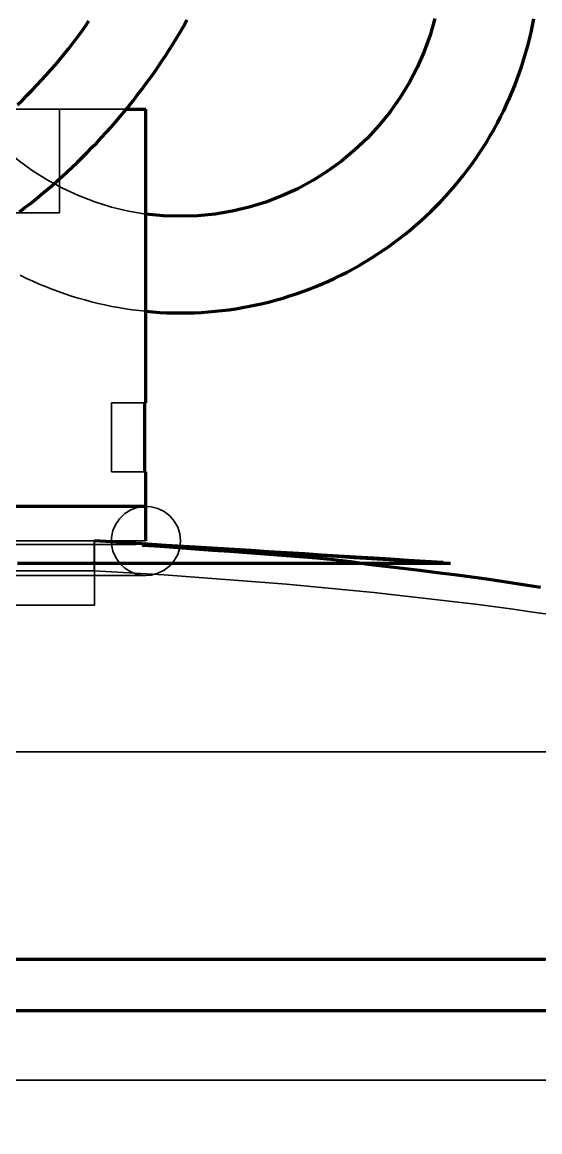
# Model space of a CAD drawing. Header units: millimetres. Extents: x 0 to 2208, y 0 to 420.
# Drawn here: x 820.27 to 835.25, y 283.65 to 315.78 of the extents above; entities that cross this region are included whole.
import ezdxf

# ---------------------------------------------------------------- set-up
doc = ezdxf.new("R2010")
doc.units = ezdxf.units.MM
doc.linetypes.add('IRAM-E-TRAZOS', pattern=[5, 4, -1])
for name, color, linetype, lineweight in [('01-VISIBLE', 7, 'CONTINUOUS', 70), ('02-OCULTA', 4, 'IRAM-E-TRAZOS', 35), ('08-FINA', 5, 'CONTINUOUS', 18)]:
    doc.layers.add(name, color=color, linetype=linetype, lineweight=lineweight)

msp = doc.modelspace()

# ---------------------------------------------------------------- linework, layer by layer
at = {"layer": '01-VISIBLE'}
for points in [[(832.219, 315.878), (832.079, 315.396), (831.907, 314.925), (831.705, 314.465), (831.473, 314.02), (831.212, 313.591), (830.923, 313.181), (830.608, 312.79), (830.268, 312.421), (829.904, 312.075), (829.518, 311.754), (829.112, 311.46), (828.687, 311.192), (828.246, 310.954), (827.789, 310.745), (827.32, 310.566), (826.84, 310.419), (826.352, 310.304), (825.856, 310.221), (825.357, 310.172), (824.855, 310.155), (824.354, 310.171), (823.854, 310.221)], [(823.854, 307.403), (824.054, 307.386), (824.254, 307.372), (824.454, 307.363), (824.655, 307.357), (824.855, 307.355), (825.056, 307.357), (825.257, 307.363), (825.457, 307.372), (825.657, 307.386), (825.857, 307.403), (826.056, 307.425), (826.255, 307.45), (826.454, 307.479), (826.652, 307.511), (826.849, 307.548), (827.045, 307.588), (827.241, 307.633), (827.436, 307.68), (827.629, 307.732), (827.822, 307.788), (828.014, 307.847), (828.204, 307.909), (828.394, 307.976), (828.582, 308.046), (828.768, 308.12), (828.953, 308.197), (829.137, 308.278), (829.319, 308.362), (829.499, 308.45), (829.678, 308.541), (829.854, 308.636), (830.029, 308.734), (830.202, 308.835), (830.373, 308.94), (830.542, 309.048), (830.709, 309.16), (830.874, 309.274), (831.036, 309.392), (831.196, 309.513), (831.354, 309.636), (831.509, 309.763), (831.662, 309.893), (831.813, 310.026), (831.96, 310.162), (832.106, 310.3), (832.248, 310.441), (832.388, 310.585), (832.524, 310.732), (832.658, 310.881), (832.79, 311.033), (832.918, 311.187), (833.043, 311.344), (833.165, 311.503), (833.284, 311.664), (833.4, 311.828), (833.513, 311.994), (833.622, 312.162), (833.728, 312.332), (833.831, 312.504), (833.931, 312.678), (834.027, 312.854), (834.12, 313.032), (834.209, 313.212), (834.295, 313.393), (834.378, 313.576), (834.456, 313.76), (834.532, 313.946), (834.603, 314.133), (834.671, 314.322), (834.736, 314.512), (834.796, 314.703), (834.853, 314.896), (834.907, 315.089), (834.956, 315.283), (835.002, 315.479), (835.044, 315.675), (835.082, 315.872)], [(820.135, 313.379), (820.278, 313.519), (820.42, 313.66), (820.56, 313.802), (820.699, 313.947), (820.835, 314.093), (820.97, 314.241), (821.102, 314.391), (821.233, 314.543), (821.361, 314.696), (821.488, 314.851), (821.613, 315.007), (821.736, 315.165), (821.856, 315.324), (821.975, 315.486), (822.091, 315.648), (822.206, 315.812)], [(820.192, 310.284), (820.352, 310.405), (820.51, 310.529), (820.666, 310.654), (820.822, 310.781), (820.975, 310.909), (821.128, 311.04), (821.279, 311.172), (821.428, 311.305), (821.576, 311.441), (821.723, 311.578), (821.868, 311.716), (822.011, 311.856), (822.153, 311.998), (822.293, 312.142), (822.432, 312.286), (822.569, 312.433), (822.704, 312.581), (822.838, 312.73), (822.97, 312.881), (823.1, 313.034), (823.229, 313.188), (823.355, 313.343), (823.481, 313.5), (823.604, 313.658), (823.726, 313.817), (823.845, 313.978), (823.963, 314.14), (824.08, 314.303), (824.194, 314.468), (824.307, 314.634), (824.417, 314.801), (824.526, 314.97), (824.633, 315.139), (824.738, 315.31), (824.841, 315.482), (824.943, 315.655), (825.042, 315.829)], [(823.284, 313.255), (823.379, 313.255), (823.474, 313.255), (823.569, 313.255), (823.664, 313.255), (823.759, 313.255), (823.854, 313.255)], [(823.854, 304.755), (823.854, 313.255)], [(823.82, 304.755), (823.825, 304.755), (823.831, 304.755), (823.837, 304.755), (823.843, 304.755), (823.848, 304.755), (823.854, 304.755)], [(823.82, 302.755), (823.82, 304.755)], [(823.82, 302.755), (823.825, 302.755), (823.831, 302.755), (823.837, 302.755), (823.843, 302.755), (823.848, 302.755), (823.854, 302.755)], [(823.854, 300.755), (823.854, 302.755)], [(823.854, 301.755), (823.345, 301.755), (822.837, 301.755), (822.328, 301.755), (821.819, 301.755), (821.31, 301.755), (820.802, 301.755), (820.293, 301.755), (819.784, 301.755)], [(835.273, 299.408), (834.776, 299.486), (834.279, 299.563), (833.781, 299.636), (833.283, 299.706), (832.784, 299.772), (832.285, 299.834), (831.786, 299.894), (831.286, 299.952), (830.786, 300.011), (830.287, 300.073), (829.789, 300.146), (829.29, 300.208), (828.789, 300.256), (828.288, 300.297), (827.787, 300.336), (827.285, 300.374), (826.783, 300.41), (826.281, 300.446), (825.78, 300.482), (825.278, 300.518), (824.776, 300.553), (824.274, 300.59), (823.773, 300.627), (823.838, 300.636), (824.353, 300.608), (824.848, 300.58), (825.36, 300.55), (825.863, 300.52), (826.365, 300.49), (826.867, 300.46), (827.369, 300.43), (827.871, 300.4), (828.374, 300.37), (828.876, 300.34), (829.378, 300.31), (829.88, 300.279), (830.382, 300.249), (830.884, 300.219), (831.387, 300.189), (831.889, 300.159), (832.391, 300.129), (832.451, 300.127), (831.94, 300.16), (831.453, 300.19), (830.933, 300.223), (830.454, 300.253), (829.928, 300.285), (829.423, 300.317), (828.947, 300.346), (828.45, 300.377), (827.934, 300.409), (827.4, 300.442), (826.898, 300.473), (826.422, 300.503), (825.937, 300.533), (825.443, 300.564), (824.941, 300.595), (824.431, 300.626), (823.913, 300.658), (823.389, 300.691), (822.857, 300.724), (822.364, 300.754)], [(820.135, 300.113), (820.636, 300.113), (821.137, 300.113), (821.639, 300.113), (822.14, 300.113), (822.642, 300.113), (823.143, 300.113), (823.644, 300.113), (824.146, 300.113), (824.647, 300.113), (825.149, 300.113), (825.65, 300.113), (826.151, 300.113), (826.653, 300.113), (827.154, 300.113), (827.656, 300.113), (828.157, 300.113), (828.659, 300.113), (829.16, 300.113), (829.661, 300.113), (830.163, 300.113), (830.664, 300.113), (831.166, 300.113), (831.667, 300.113), (832.168, 300.113), (832.67, 300.113)], [(819.882, 288.645), (820.383, 288.645), (820.884, 288.645), (821.386, 288.645), (821.887, 288.645), (822.388, 288.645), (822.89, 288.645), (823.391, 288.645), (823.892, 288.645), (824.394, 288.645), (824.895, 288.645), (825.396, 288.645), (825.898, 288.645), (826.399, 288.645), (826.9, 288.645), (827.402, 288.645), (827.903, 288.645), (828.404, 288.645), (828.905, 288.645), (829.407, 288.645), (829.908, 288.645), (830.409, 288.645), (830.911, 288.645), (831.412, 288.645), (831.913, 288.645), (832.415, 288.645), (832.916, 288.645), (833.417, 288.645), (833.919, 288.645), (834.42, 288.645), (834.921, 288.645), (835.423, 288.645)], [(835.458, 287.145), (834.956, 287.145), (834.454, 287.145), (833.952, 287.145), (833.45, 287.145), (832.948, 287.145), (832.446, 287.145), (831.944, 287.145), (831.442, 287.145), (830.94, 287.145), (830.438, 287.145), (829.936, 287.145), (829.434, 287.145), (828.932, 287.145), (828.43, 287.145), (827.928, 287.145), (827.426, 287.145), (826.924, 287.145), (826.422, 287.145), (825.92, 287.145), (825.418, 287.145), (824.916, 287.145), (824.414, 287.145), (823.912, 287.145), (823.41, 287.145), (822.908, 287.145), (822.406, 287.145), (821.904, 287.145), (821.402, 287.145), (820.9, 287.145), (820.398, 287.145), (819.896, 287.145)]]:
    msp.add_lwpolyline(points, dxfattribs=at)
at = {"layer": '02-OCULTA'}
for points in [[(823.854, 310.221), (823.353, 310.305), (822.858, 310.422), (822.373, 310.572), (821.898, 310.753), (821.437, 310.967), (820.991, 311.21), (820.562, 311.483), (820.153, 311.784), (819.764, 312.111), (819.398, 312.464), (819.057, 312.841), (818.741, 313.239), (818.453, 313.658), (818.194, 314.095), (817.964, 314.548), (817.765, 315.016), (817.598, 315.496), (817.463, 315.986)], [(820.216, 310.301), (820.375, 310.423), (820.532, 310.546), (820.688, 310.672), (820.843, 310.799), (820.997, 310.927), (821.149, 311.057), (821.299, 311.189), (821.448, 311.323), (821.596, 311.458), (821.742, 311.595), (821.886, 311.734), (822.029, 311.874), (822.17, 312.016), (822.31, 312.159), (822.448, 312.304), (822.585, 312.45), (822.72, 312.598), (822.853, 312.748), (822.984, 312.898), (823.114, 313.051), (823.243, 313.205), (823.369, 313.36), (823.494, 313.516), (823.617, 313.674), (823.738, 313.833), (823.857, 313.994), (823.975, 314.156), (824.091, 314.319), (824.205, 314.484), (824.317, 314.65), (824.427, 314.817), (824.536, 314.985), (824.643, 315.154), (824.747, 315.325), (824.85, 315.497), (824.951, 315.669), (825.05, 315.843)], [(823.854, 313.255), (823.354, 313.255), (822.854, 313.255), (822.354, 313.255), (821.854, 313.255), (821.354, 313.255), (820.854, 313.255), (820.354, 313.255), (819.854, 313.255)], [(821.354, 313.255), (820.854, 313.255), (820.354, 313.255), (819.854, 313.255)], [(819.854, 313.255), (820.354, 313.255), (820.854, 313.255), (821.354, 313.255)], [(820.245, 313.255), (820.751, 313.255), (821.258, 313.255), (821.764, 313.255), (822.271, 313.255), (822.777, 313.255), (823.284, 313.255)], [(821.354, 310.255), (821.354, 313.255)], [(821.354, 310.255), (820.854, 310.255), (820.354, 310.255), (819.854, 310.255)], [(819.854, 310.255), (820.354, 310.255), (820.854, 310.255), (821.354, 310.255)], [(820.217, 308.446), (820.397, 308.358), (820.579, 308.274), (820.762, 308.194), (820.947, 308.117), (821.133, 308.043), (821.321, 307.973), (821.51, 307.907), (821.7, 307.845), (821.892, 307.786), (822.084, 307.731), (822.278, 307.679), (822.472, 307.631), (822.668, 307.587), (822.864, 307.547), (823.061, 307.511), (823.258, 307.478), (823.456, 307.449), (823.655, 307.424), (823.854, 307.403)], [(822.854, 304.755), (823.82, 304.755)], [(822.854, 302.755), (822.854, 304.755)], [(822.854, 302.755), (822.854, 304.755)], [(822.854, 304.755), (823.82, 304.755)], [(823.82, 302.755), (823.82, 304.755)], [(823.854, 304.755), (823.848, 304.755), (823.843, 304.755), (823.837, 304.755), (823.831, 304.755), (823.825, 304.755), (823.82, 304.755)], [(822.854, 302.755), (823.82, 302.755)], [(822.854, 302.755), (823.82, 302.755)], [(823.854, 302.755), (823.848, 302.755), (823.843, 302.755), (823.837, 302.755), (823.831, 302.755), (823.825, 302.755), (823.82, 302.755)], [(823.854, 301.755), (823.345, 301.755), (822.837, 301.755), (822.328, 301.755), (821.819, 301.755), (821.31, 301.755), (820.802, 301.755), (820.293, 301.755), (819.784, 301.755)], [(824.854, 300.755), (824.834, 300.956), (824.773, 301.149), (824.675, 301.326), (824.543, 301.48), (824.383, 301.604), (824.201, 301.693), (824.006, 301.743), (823.804, 301.754), (823.604, 301.723), (823.414, 301.653), (823.242, 301.546), (823.095, 301.406), (822.98, 301.24), (822.9, 301.054), (822.859, 300.856), (822.859, 300.654), (822.9, 300.456), (822.98, 300.27), (823.095, 300.104), (823.242, 299.964), (823.414, 299.857), (823.604, 299.787), (823.804, 299.756), (824.006, 299.767), (824.201, 299.817), (824.383, 299.906), (824.543, 300.03), (824.675, 300.184), (824.773, 300.361), (824.834, 300.554), (824.854, 300.755)], [(822.354, 300.755), (821.854, 300.755), (821.354, 300.755), (820.854, 300.755), (820.354, 300.755), (819.854, 300.755)], [(819.854, 300.755), (820.354, 300.755), (820.854, 300.755), (821.354, 300.755), (821.854, 300.755), (822.354, 300.755)], [(823.854, 300.755), (823.354, 300.755), (822.854, 300.755), (822.354, 300.755), (821.854, 300.755), (821.354, 300.755), (820.854, 300.755), (820.354, 300.755), (819.854, 300.755)], [(819.854, 300.755), (820.354, 300.755), (820.854, 300.755), (821.354, 300.755), (821.854, 300.755), (822.354, 300.755), (822.854, 300.755), (823.354, 300.755), (823.854, 300.755)], [(822.364, 300.755), (821.864, 300.755), (821.363, 300.755), (820.863, 300.755), (820.363, 300.755), (819.862, 300.755)], [(819.862, 300.755), (820.363, 300.755), (820.863, 300.755), (821.363, 300.755), (821.864, 300.755), (822.364, 300.755)], [(822.364, 300.754), (822.363, 300.754), (822.361, 300.755), (822.359, 300.755), (822.358, 300.755), (822.356, 300.755), (822.354, 300.755)], [(822.354, 300.755), (822.354, 299.892)], [(822.364, 298.892), (822.364, 300.755)], [(823.567, 300.648), (823.059, 300.648), (822.551, 300.648), (822.044, 300.648), (821.536, 300.648), (821.029, 300.648), (820.521, 300.648), (820.013, 300.648)], [(823.567, 300.648), (823.059, 300.648), (822.551, 300.648), (822.044, 300.648), (821.536, 300.648), (821.029, 300.648), (820.521, 300.648), (820.013, 300.648)], [(820.135, 300.113), (820.636, 300.113), (821.137, 300.113), (821.639, 300.113), (822.14, 300.113), (822.642, 300.113), (823.143, 300.113), (823.644, 300.113), (824.146, 300.113), (824.647, 300.113), (825.149, 300.113), (825.65, 300.113), (826.151, 300.113), (826.653, 300.113), (827.154, 300.113), (827.656, 300.113), (828.157, 300.113), (828.659, 300.113), (829.16, 300.113), (829.661, 300.113), (830.163, 300.113), (830.664, 300.113), (831.166, 300.113), (831.667, 300.113), (832.168, 300.113), (832.67, 300.113)], [(822.354, 299.892), (821.854, 299.892), (821.354, 299.892), (820.854, 299.892), (820.354, 299.892), (819.854, 299.892)], [(819.854, 299.892), (820.354, 299.892), (820.854, 299.892), (821.354, 299.892), (821.854, 299.892), (822.354, 299.892)], [(822.354, 299.892), (822.861, 299.863), (823.367, 299.833), (823.874, 299.801), (824.38, 299.768), (824.887, 299.734), (825.393, 299.698), (825.899, 299.661), (826.405, 299.622), (826.911, 299.582), (827.417, 299.541), (827.922, 299.498), (828.428, 299.453), (828.933, 299.407), (829.438, 299.359), (829.943, 299.309), (830.448, 299.258), (830.953, 299.205), (831.457, 299.149), (831.962, 299.092), (832.466, 299.033), (832.969, 298.972), (833.473, 298.909), (833.976, 298.843), (834.479, 298.775), (834.981, 298.704), (835.484, 298.631)], [(819.854, 299.755), (820.354, 299.755), (820.854, 299.755), (821.354, 299.755), (821.854, 299.755), (822.354, 299.755), (822.854, 299.755), (823.354, 299.755), (823.854, 299.755)], [(819.854, 299.755), (820.354, 299.755), (820.854, 299.755), (821.354, 299.755), (821.854, 299.755), (822.354, 299.755), (822.854, 299.755), (823.354, 299.755), (823.854, 299.755)], [(822.364, 298.892), (821.864, 298.892), (821.363, 298.892), (820.863, 298.892), (820.363, 298.892), (819.862, 298.892)], [(819.862, 298.892), (820.363, 298.892), (820.863, 298.892), (821.363, 298.892), (821.864, 298.892), (822.364, 298.892)], [(835.495, 294.645), (834.992, 294.645), (834.489, 294.645), (833.987, 294.645), (833.484, 294.645), (832.981, 294.645), (832.478, 294.645), (831.976, 294.645), (831.473, 294.645), (830.97, 294.645), (830.468, 294.645), (829.965, 294.645), (829.462, 294.645), (828.96, 294.645), (828.457, 294.645), (827.954, 294.645), (827.451, 294.645), (826.949, 294.645), (826.446, 294.645), (825.943, 294.645), (825.441, 294.645), (824.938, 294.645), (824.435, 294.645), (823.933, 294.645), (823.43, 294.645), (822.927, 294.645), (822.424, 294.645), (821.922, 294.645), (821.419, 294.645), (820.916, 294.645), (820.414, 294.645), (819.911, 294.645)], [(819.911, 294.645), (820.414, 294.645), (820.916, 294.645), (821.419, 294.645), (821.922, 294.645), (822.424, 294.645), (822.927, 294.645), (823.43, 294.645), (823.933, 294.645), (824.435, 294.645), (824.938, 294.645), (825.441, 294.645), (825.943, 294.645), (826.446, 294.645), (826.949, 294.645), (827.451, 294.645), (827.954, 294.645), (828.457, 294.645), (828.96, 294.645), (829.462, 294.645), (829.965, 294.645), (830.468, 294.645), (830.97, 294.645), (831.473, 294.645), (831.976, 294.645), (832.478, 294.645), (832.981, 294.645), (833.484, 294.645), (833.987, 294.645), (834.489, 294.645), (834.992, 294.645), (835.495, 294.645)], [(835.64, 294.645), (835.14, 294.645), (834.639, 294.645), (834.138, 294.645), (833.638, 294.645), (833.137, 294.645), (832.636, 294.645), (832.136, 294.645), (831.635, 294.645), (831.134, 294.645), (830.633, 294.645), (830.133, 294.645), (829.632, 294.645), (829.131, 294.645), (828.631, 294.645), (828.13, 294.645), (827.629, 294.645), (827.129, 294.645), (826.628, 294.645), (826.127, 294.645), (825.627, 294.645), (825.126, 294.645), (824.625, 294.645), (824.125, 294.645), (823.624, 294.645), (823.123, 294.645), (822.622, 294.645), (822.122, 294.645), (821.621, 294.645), (821.12, 294.645), (820.62, 294.645), (820.119, 294.645)], [(820.119, 294.645), (820.62, 294.645), (821.12, 294.645), (821.621, 294.645), (822.122, 294.645), (822.622, 294.645), (823.123, 294.645), (823.624, 294.645), (824.125, 294.645), (824.625, 294.645), (825.126, 294.645), (825.627, 294.645), (826.127, 294.645), (826.628, 294.645), (827.129, 294.645), (827.629, 294.645), (828.13, 294.645), (828.631, 294.645), (829.131, 294.645), (829.632, 294.645), (830.133, 294.645), (830.633, 294.645), (831.134, 294.645), (831.635, 294.645), (832.136, 294.645), (832.636, 294.645), (833.137, 294.645), (833.638, 294.645), (834.138, 294.645), (834.639, 294.645), (835.14, 294.645), (835.64, 294.645)], [(835.423, 288.645), (834.921, 288.645), (834.42, 288.645), (833.919, 288.645), (833.417, 288.645), (832.916, 288.645), (832.415, 288.645), (831.913, 288.645), (831.412, 288.645), (830.911, 288.645), (830.409, 288.645), (829.908, 288.645), (829.407, 288.645), (828.905, 288.645), (828.404, 288.645), (827.903, 288.645), (827.402, 288.645), (826.9, 288.645), (826.399, 288.645), (825.898, 288.645), (825.396, 288.645), (824.895, 288.645), (824.394, 288.645), (823.892, 288.645), (823.391, 288.645), (822.89, 288.645), (822.388, 288.645), (821.887, 288.645), (821.386, 288.645), (820.884, 288.645), (820.383, 288.645), (819.882, 288.645)], [(835.495, 288.645), (834.992, 288.645), (834.489, 288.645), (833.987, 288.645), (833.484, 288.645), (832.981, 288.645), (832.478, 288.645), (831.976, 288.645), (831.473, 288.645), (830.97, 288.645), (830.468, 288.645), (829.965, 288.645), (829.462, 288.645), (828.96, 288.645), (828.457, 288.645), (827.954, 288.645), (827.451, 288.645), (826.949, 288.645), (826.446, 288.645), (825.943, 288.645), (825.441, 288.645), (824.938, 288.645), (824.435, 288.645), (823.933, 288.645), (823.43, 288.645), (822.927, 288.645), (822.424, 288.645), (821.922, 288.645), (821.419, 288.645), (820.916, 288.645), (820.414, 288.645), (819.911, 288.645)], [(819.911, 288.645), (820.414, 288.645), (820.916, 288.645), (821.419, 288.645), (821.922, 288.645), (822.424, 288.645), (822.927, 288.645), (823.43, 288.645), (823.933, 288.645), (824.435, 288.645), (824.938, 288.645), (825.441, 288.645), (825.943, 288.645), (826.446, 288.645), (826.949, 288.645), (827.451, 288.645), (827.954, 288.645), (828.457, 288.645), (828.96, 288.645), (829.462, 288.645), (829.965, 288.645), (830.468, 288.645), (830.97, 288.645), (831.473, 288.645), (831.976, 288.645), (832.478, 288.645), (832.981, 288.645), (833.484, 288.645), (833.987, 288.645), (834.489, 288.645), (834.992, 288.645), (835.495, 288.645)], [(835.495, 288.645), (834.992, 288.645), (834.489, 288.645), (833.987, 288.645), (833.484, 288.645), (832.981, 288.645), (832.478, 288.645), (831.976, 288.645), (831.473, 288.645), (830.97, 288.645), (830.468, 288.645), (829.965, 288.645), (829.462, 288.645), (828.96, 288.645), (828.457, 288.645), (827.954, 288.645), (827.451, 288.645), (826.949, 288.645), (826.446, 288.645), (825.943, 288.645), (825.441, 288.645), (824.938, 288.645), (824.435, 288.645), (823.933, 288.645), (823.43, 288.645), (822.927, 288.645), (822.424, 288.645), (821.922, 288.645), (821.419, 288.645), (820.916, 288.645), (820.414, 288.645), (819.911, 288.645)], [(819.911, 288.645), (820.414, 288.645), (820.916, 288.645), (821.419, 288.645), (821.922, 288.645), (822.424, 288.645), (822.927, 288.645), (823.43, 288.645), (823.933, 288.645), (824.435, 288.645), (824.938, 288.645), (825.441, 288.645), (825.943, 288.645), (826.446, 288.645), (826.949, 288.645), (827.451, 288.645), (827.954, 288.645), (828.457, 288.645), (828.96, 288.645), (829.462, 288.645), (829.965, 288.645), (830.468, 288.645), (830.97, 288.645), (831.473, 288.645), (831.976, 288.645), (832.478, 288.645), (832.981, 288.645), (833.484, 288.645), (833.987, 288.645), (834.489, 288.645), (834.992, 288.645), (835.495, 288.645)], [(835.64, 288.645), (835.14, 288.645), (834.639, 288.645), (834.138, 288.645), (833.638, 288.645), (833.137, 288.645), (832.636, 288.645), (832.136, 288.645), (831.635, 288.645), (831.134, 288.645), (830.633, 288.645), (830.133, 288.645), (829.632, 288.645), (829.131, 288.645), (828.631, 288.645), (828.13, 288.645), (827.629, 288.645), (827.129, 288.645), (826.628, 288.645), (826.127, 288.645), (825.627, 288.645), (825.126, 288.645), (824.625, 288.645), (824.125, 288.645), (823.624, 288.645), (823.123, 288.645), (822.622, 288.645), (822.122, 288.645), (821.621, 288.645), (821.12, 288.645), (820.62, 288.645), (820.119, 288.645)], [(820.119, 288.645), (820.62, 288.645), (821.12, 288.645), (821.621, 288.645), (822.122, 288.645), (822.622, 288.645), (823.123, 288.645), (823.624, 288.645), (824.125, 288.645), (824.625, 288.645), (825.126, 288.645), (825.627, 288.645), (826.127, 288.645), (826.628, 288.645), (827.129, 288.645), (827.629, 288.645), (828.13, 288.645), (828.631, 288.645), (829.131, 288.645), (829.632, 288.645), (830.133, 288.645), (830.633, 288.645), (831.134, 288.645), (831.635, 288.645), (832.136, 288.645), (832.636, 288.645), (833.137, 288.645), (833.638, 288.645), (834.138, 288.645), (834.639, 288.645), (835.14, 288.645), (835.64, 288.645)], [(835.458, 287.145), (834.956, 287.145), (834.454, 287.145), (833.952, 287.145), (833.45, 287.145), (832.948, 287.145), (832.446, 287.145), (831.944, 287.145), (831.442, 287.145), (830.94, 287.145), (830.438, 287.145), (829.936, 287.145), (829.434, 287.145), (828.932, 287.145), (828.43, 287.145), (827.928, 287.145), (827.426, 287.145), (826.924, 287.145), (826.422, 287.145), (825.92, 287.145), (825.418, 287.145), (824.916, 287.145), (824.414, 287.145), (823.912, 287.145), (823.41, 287.145), (822.908, 287.145), (822.406, 287.145), (821.904, 287.145), (821.402, 287.145), (820.9, 287.145), (820.398, 287.145), (819.896, 287.145)], [(819.896, 285.145), (820.398, 285.145), (820.9, 285.145), (821.402, 285.145), (821.904, 285.145), (822.406, 285.145), (822.908, 285.145), (823.41, 285.145), (823.912, 285.145), (824.414, 285.145), (824.916, 285.145), (825.418, 285.145), (825.92, 285.145), (826.422, 285.145), (826.924, 285.145), (827.426, 285.145), (827.928, 285.145), (828.43, 285.145), (828.932, 285.145), (829.434, 285.145), (829.936, 285.145), (830.438, 285.145), (830.94, 285.145), (831.442, 285.145), (831.944, 285.145), (832.446, 285.145), (832.948, 285.145), (833.45, 285.145), (833.952, 285.145), (834.454, 285.145), (834.956, 285.145), (835.458, 285.145)], [(819.896, 285.145), (820.398, 285.145), (820.9, 285.145), (821.402, 285.145), (821.904, 285.145), (822.406, 285.145), (822.908, 285.145), (823.41, 285.145), (823.912, 285.145), (824.414, 285.145), (824.916, 285.145), (825.418, 285.145), (825.92, 285.145), (826.422, 285.145), (826.924, 285.145), (827.426, 285.145), (827.928, 285.145), (828.43, 285.145), (828.932, 285.145), (829.434, 285.145), (829.936, 285.145), (830.438, 285.145), (830.94, 285.145), (831.442, 285.145), (831.944, 285.145), (832.446, 285.145), (832.948, 285.145), (833.45, 285.145), (833.952, 285.145), (834.454, 285.145), (834.956, 285.145), (835.458, 285.145)]]:
    msp.add_lwpolyline(points, dxfattribs=at)
at = {"layer": '08-FINA'}
msp.add_circle((816.667, 325.75), 65.25, dxfattribs=at)

doc.saveas('drawing.dxf')
